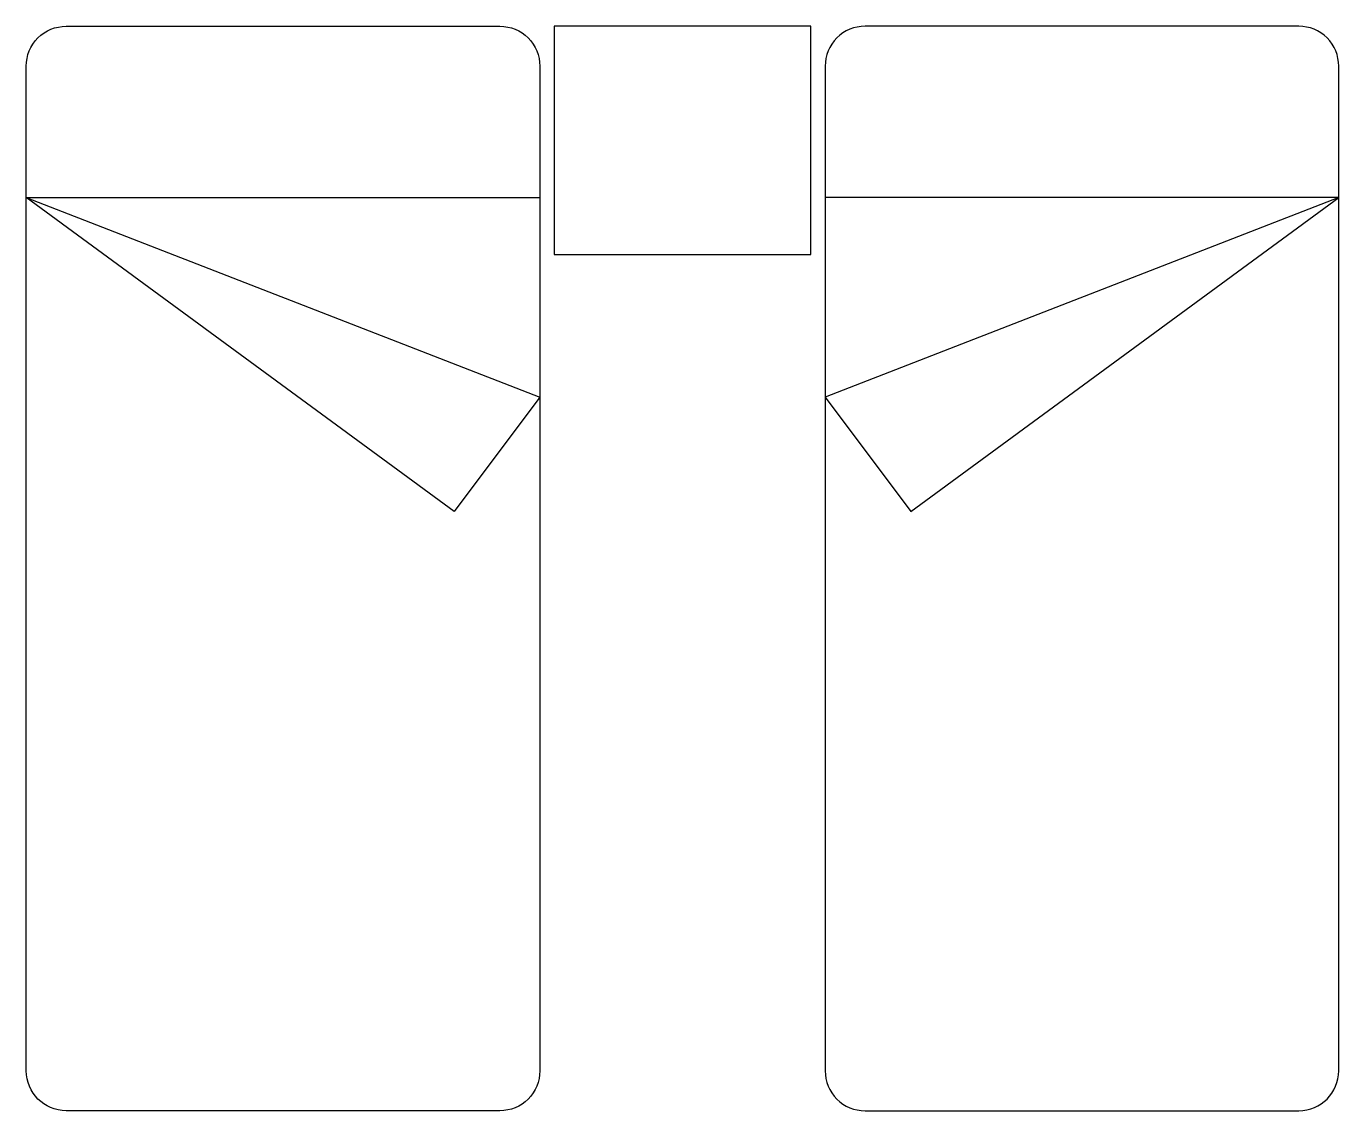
# Model space of a CAD drawing. Extents: x 2 to 4.3, y 27.41 to 29.31.
import ezdxf

# ---------------------------------------------------------------- set-up
doc = ezdxf.new("R2010")
doc.units = 0
doc.header["$LTSCALE"] = 0.5
doc.header["$MEASUREMENT"] = 0
doc.layers.get('0').update_dxf_attribs({"linetype": 'CONTINUOUS'})

# ---------------------------------------------------------------- blocks, each defined once
blk = doc.blocks.new('M-2')
for points in [[(-1.15, -0.3), (-0.25, -0.3), (-0.25, -0.65), (-0.4, -0.85), (-1.15, -0.3), (-0.25, -0.65), (-0.25, -1.83, -0.414214), (-0.32, -1.9), (-1.08, -1.9, -0.414213), (-1.15, -1.83), (-1.15, -0.07, -0.414215), (-1.08, 0), (-0.32, 0, -0.414215), (-0.25, -0.07), (-0.25, -0.3)], [(1.15, -0.3), (0.25, -0.3), (0.25, -0.65), (0.4, -0.85), (1.15, -0.3), (0.25, -0.65), (0.25, -1.83, 0.414214), (0.32, -1.9), (1.08, -1.9, 0.414213), (1.15, -1.83), (1.15, -0.07, 0.414215), (1.08, 0), (0.32, 0, 0.414215), (0.25, -0.07), (0.25, -0.3)]]:
    blk.add_lwpolyline(points, format="xyb")
blk.add_lwpolyline([(-0.225, 0), (-0.225, -0.4), (0.225, -0.4), (0.225, 0)], close=True)

msp = doc.modelspace()

# ---------------------------------------------------------------- block references
msp.add_blockref('M-2', (3.149, 29.3107))

doc.saveas('drawing.dxf')
